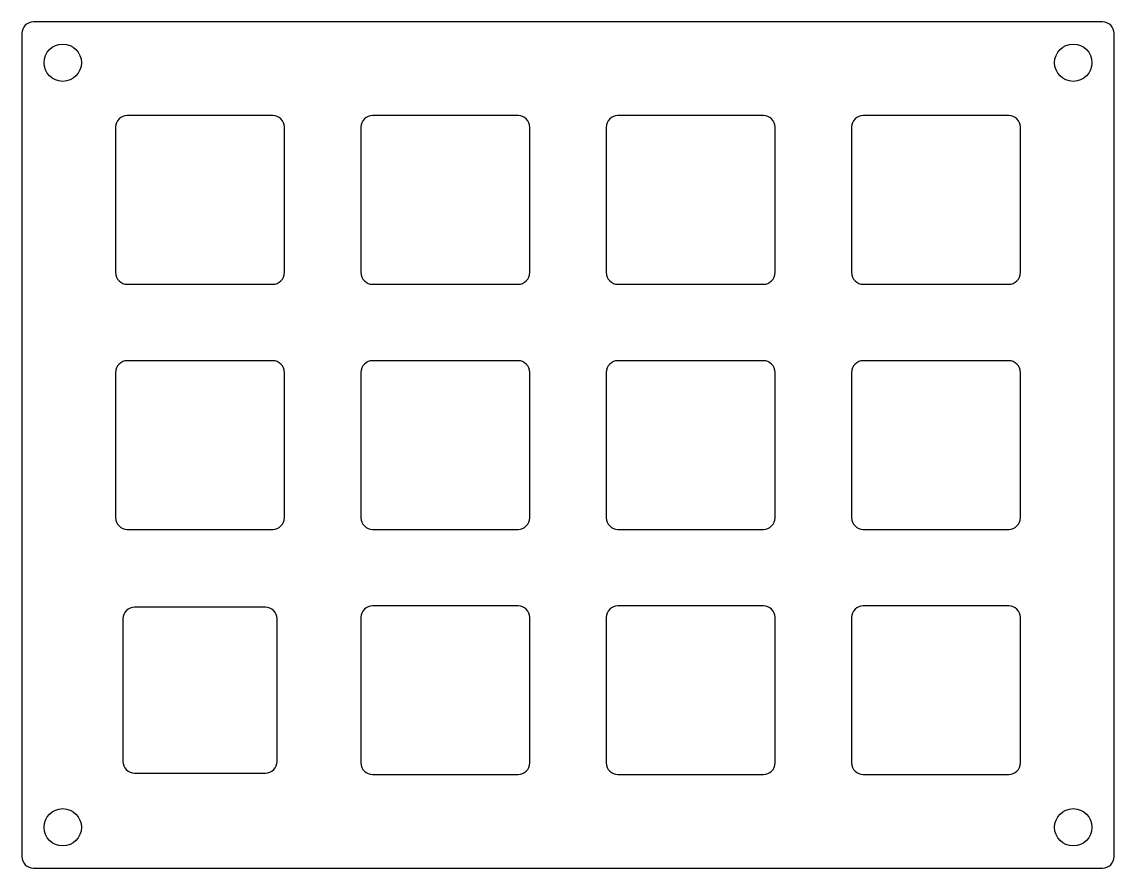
# Model space of a CAD drawing. Header units: millimetres. Extents: x -78.3 to 15.3, y -57.2 to 15.3.
import ezdxf

# ---------------------------------------------------------------- set-up
doc = ezdxf.new("R2010")
doc.units = ezdxf.units.MM
doc.layers.get('0').update_dxf_attribs({"linetype": 'CONTINUOUS'})

msp = doc.modelspace()

# ---------------------------------------------------------------- linework, layer by layer
for points in [[(-77.25, 15.25, 0.4142136), (-78.25, 14.25), (-78.25, -56.25, 0.4142136), (-77.25, -57.25), (14.25, -57.25, 0.4142136), (15.25, -56.25), (15.25, 14.25, 0.4142136), (14.25, 15.25)], [(-55.775, 6.2195, 0.4142136), (-56.775, 7.2195), (-69.225, 7.2195, 0.4142136), (-70.225, 6.2195), (-70.225, -6.2305, 0.4142136), (-69.225, -7.2305), (-56.775, -7.2305, 0.4142136), (-55.775, -6.2305)], [(-34.775, 6.2195, 0.4142136), (-35.775, 7.2195), (-48.225, 7.2195, 0.4142136), (-49.225, 6.2195), (-49.225, -6.2305, 0.4142136), (-48.225, -7.2305), (-35.775, -7.2305, 0.4142136), (-34.775, -6.2305)], [(-13.775, 6.2195, 0.4142136), (-14.775, 7.2195), (-27.225, 7.2195, 0.4142136), (-28.225, 6.2195), (-28.225, -6.2305, 0.4142136), (-27.225, -7.2305), (-14.775, -7.2305, 0.4142136), (-13.775, -6.2305)], [(-7.225, -6.2305, 0.4142136), (-6.225, -7.2305), (6.225, -7.2305, 0.4142136), (7.225, -6.2305), (7.225, 6.2195, 0.4142136), (6.225, 7.2195), (-6.225, 7.2195, 0.4142136), (-7.225, 6.2195)], [(-55.775, -14.7805, 0.4142136), (-56.775, -13.7805), (-69.225, -13.7805, 0.4142136), (-70.225, -14.7805), (-70.225, -27.2305, 0.4142136), (-69.225, -28.2305), (-56.775, -28.2305, 0.4142136), (-55.775, -27.2305)], [(-34.775, -14.7805, 0.4142136), (-35.775, -13.7805), (-48.225, -13.7805, 0.4142136), (-49.225, -14.7805), (-49.225, -27.2305, 0.4142136), (-48.225, -28.2305), (-35.775, -28.2305, 0.4142136), (-34.775, -27.2305)], [(-13.775, -14.7805, 0.4142136), (-14.775, -13.7805), (-27.225, -13.7805, 0.4142136), (-28.225, -14.7805), (-28.225, -27.2305, 0.4142136), (-27.225, -28.2305), (-14.775, -28.2305, 0.4142136), (-13.775, -27.2305)], [(7.225, -14.7805, 0.4142136), (6.225, -13.7805), (-6.225, -13.7805, 0.4142136), (-7.225, -14.7805), (-7.225, -27.2305, 0.4142136), (-6.225, -28.2305), (6.225, -28.2305, 0.4142136), (7.225, -27.2305)], [(-57.4, -49.1, 0.4142136), (-56.4, -48.1), (-56.4, -35.9, 0.4142136), (-57.4, -34.9), (-68.6, -34.9, 0.4142136), (-69.6, -35.9), (-69.6, -48.1, 0.4142136), (-68.6, -49.1)], [(-34.775, -35.7805, 0.4142136), (-35.775, -34.7805), (-48.225, -34.7805, 0.4142136), (-49.225, -35.7805), (-49.225, -48.2305, 0.4142136), (-48.225, -49.2305), (-35.775, -49.2305, 0.4142136), (-34.775, -48.2305)], [(-13.775, -35.7805, 0.4142136), (-14.775, -34.7805), (-27.225, -34.7805, 0.4142136), (-28.225, -35.7805), (-28.225, -48.2305, 0.4142136), (-27.225, -49.2305), (-14.775, -49.2305, 0.4142136), (-13.775, -48.2305)], [(7.225, -35.7805, 0.4142136), (6.225, -34.7805), (-6.225, -34.7805, 0.4142136), (-7.225, -35.7805), (-7.225, -48.2305, 0.4142136), (-6.225, -49.2305), (6.225, -49.2305, 0.4142136), (7.225, -48.2305)]]:
    msp.add_lwpolyline(points, format="xyb", close=True)
for centre in [(-74.75, 11.75), (11.75, 11.75), (-74.75, -53.75), (11.75, -53.75)]:
    msp.add_circle(centre, 1.6)

doc.saveas('drawing.dxf')
